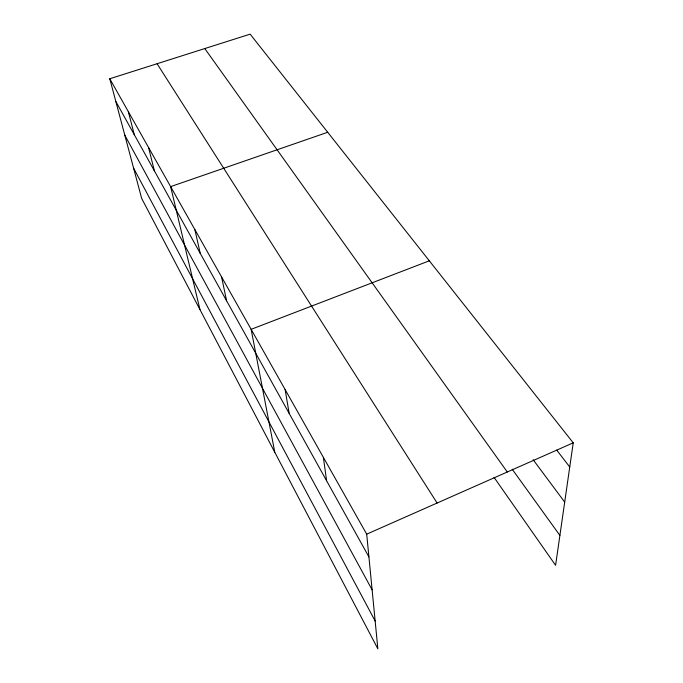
<?xml version="1.0" encoding="UTF-8"?>
<svg xmlns="http://www.w3.org/2000/svg" width="683" height="683" viewBox="0 0 683 683"><rect width="100%" height="100%" fill="white"/><g stroke="black" fill="none" stroke-linecap="round" stroke-linejoin="round"><path stroke-width="1.02" d="M109.775 78.758L366.703 534.166L377.861 648.85L141.654 198.403L109.775 78.758L250.14 34.15L573.225 442.84L555.595 565.311L494.031 477.349M366.703 534.166L573.225 442.84M429.325 260.812L251.139 329.326L274.788 452.283M327.712 132.271L170.63 186.621L199.957 309.587M556.713 450.106L569.742 467.001M533.15 459.727L564.696 502.107M512.199 469.212L559.898 535.429M204.78 48.561L507.29 471.996M157.073 63.724L437.111 503.03M115.828 101.468L368.914 556.91M124.827 135.234L372.124 589.856M133.595 168.146L375.155 621.009M128.344 111.662L134.295 134.705M148.553 147.485L154.367 170.818M194.86 229.565L200.23 253.359M221.565 276.897L226.602 300.81M285.135 389.592L289.148 413.36M323.375 457.371L326.611 480.781"/></g></svg>
